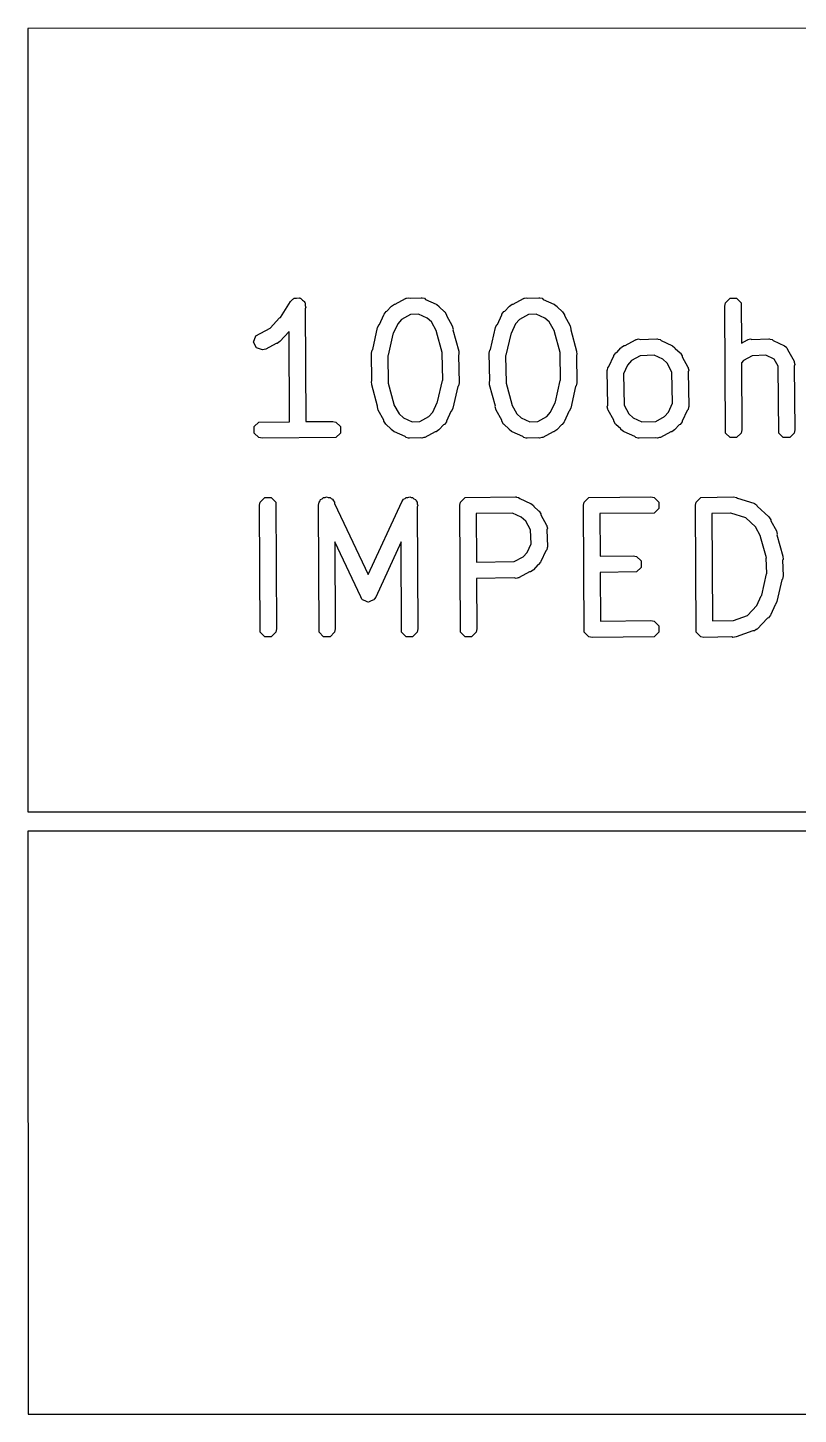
# Model space of a CAD drawing. Extents: x 139 to 262, y -120 to -93.
# Drawn here: x 240.89 to 245.76, y -108.47 to -99.7 of the extents above; entities that cross this region are included whole.
import ezdxf

# ---------------------------------------------------------------- set-up
doc = ezdxf.new("R2010")
doc.units = 0
doc.layers.add('BLACK', color=7, linetype='CONTINUOUS')

msp = doc.modelspace()

# ---------------------------------------------------------------- linework, layer by layer
at = {"layer": 'BLACK', "linetype": 'CONTINUOUS'}
for p, q in [((262.356655, -99.701785), (240.888786, -99.706586)), ((240.888786, -99.706586), (240.889961, -104.66089)), ((242.485906, -101.533427), (242.549236, -101.432812)), ((242.549236, -101.432812), (242.563936, -101.41808)), ((242.563936, -101.41808), (242.569322, -101.417002)), ((242.569322, -101.417002), (242.573205, -101.41312)), ((242.573205, -101.41312), (242.588738, -101.41312)), ((242.588738, -101.41312), (242.603969, -101.410074)), ((242.603969, -101.410074), (242.608538, -101.41312)), ((242.608538, -101.41312), (242.614029, -101.41312)), ((242.614029, -101.41312), (242.62501, -101.424101)), ((242.62501, -101.424101), (242.637937, -101.432719)), ((242.637937, -101.432719), (242.639014, -101.438105)), ((242.639014, -101.438105), (242.642897, -101.441988)), ((242.642897, -101.441988), (242.642977, -101.457923)), ((243.189206, -101.461937), (243.20651, -101.450374)), ((243.20651, -101.450374), (243.212687, -101.450373)), ((243.212687, -101.450373), (243.277577, -101.414691)), ((243.277577, -101.414691), (243.280153, -101.413985)), ((243.280153, -101.413985), (243.281019, -101.41312)), ((243.281019, -101.41312), (243.283738, -101.413003)), ((243.283738, -101.413003), (243.29765, -101.409194)), ((243.29765, -101.409194), (243.306196, -101.412043)), ((243.306196, -101.412043), (243.375937, -101.40906)), ((243.375937, -101.40906), (243.378556, -101.409581)), ((243.378556, -101.409581), (243.379718, -101.409194)), ((243.379718, -101.409194), (243.382159, -101.410297)), ((243.382159, -101.410297), (243.396349, -101.41312)), ((243.396349, -101.41312), (243.402902, -101.419673)), ((243.402902, -101.419673), (243.470824, -101.450373)), ((243.470824, -101.450373), (243.470857, -101.450374)), ((243.470857, -101.450374), (243.47089, -101.450403)), ((243.47089, -101.450403), (243.474298, -101.451944)), ((243.474298, -101.451944), (243.490739, -101.464704)), ((243.934273, -101.461937), (243.951577, -101.450374)), ((243.951577, -101.450374), (243.957754, -101.450373)), ((243.957754, -101.450373), (244.022644, -101.414691)), ((244.022644, -101.414691), (244.02522, -101.413985)), ((244.02522, -101.413985), (244.026086, -101.41312)), ((244.026086, -101.41312), (244.028805, -101.413003)), ((244.028805, -101.413003), (244.042717, -101.409194)), ((244.042717, -101.409194), (244.051263, -101.412043)), ((244.051263, -101.412043), (244.121004, -101.40906)), ((244.121004, -101.40906), (244.123623, -101.409581)), ((244.123623, -101.409581), (244.124785, -101.409194)), ((244.124785, -101.409194), (244.127226, -101.410297)), ((244.127226, -101.410297), (244.141416, -101.41312)), ((244.141416, -101.41312), (244.147969, -101.419673)), ((244.147969, -101.419673), (244.215891, -101.450373)), ((244.215891, -101.450373), (244.215924, -101.450374)), ((244.215924, -101.450374), (244.215957, -101.450403)), ((244.215957, -101.450403), (244.219365, -101.451944)), ((244.219365, -101.451944), (244.235806, -101.464704)), ((245.297024, -101.4624), (245.301084, -101.441988)), ((245.301084, -101.441988), (245.329952, -101.41312)), ((245.329952, -101.41312), (245.370776, -101.41312)), ((245.370776, -101.41312), (245.399644, -101.441988)), ((245.399644, -101.441988), (245.400928, -101.695998)), ((242.42097, -101.600897), (242.481393, -101.536443)), ((242.481393, -101.536443), (242.485906, -101.533427)), ((242.642977, -101.457923), (242.645943, -101.472752)), ((242.645943, -101.472752), (242.643075, -101.477307)), ((242.643075, -101.477307), (242.646694, -102.19286)), ((243.11271, -101.577767), (243.140391, -101.516529)), ((243.140391, -101.516495), (243.140422, -101.516459)), ((243.140391, -101.516529), (243.140391, -101.516495)), ((243.140422, -101.516459), (243.141963, -101.513052)), ((243.141963, -101.513052), (243.154723, -101.496611)), ((243.154723, -101.496611), (243.159651, -101.494968)), ((243.159651, -101.494968), (243.186567, -101.464886)), ((243.186567, -101.464886), (243.186628, -101.464704)), ((243.186628, -101.464704), (243.186829, -101.464593)), ((243.186829, -101.464593), (243.189206, -101.461937)), ((243.30886, -101.515422), (243.252752, -101.546276)), ((243.359085, -101.513273), (243.30886, -101.515422)), ((243.413063, -101.537672), (243.359085, -101.513273)), ((243.441073, -101.562734), (243.413063, -101.537672)), ((243.490739, -101.464704), (243.492382, -101.469634)), ((243.492382, -101.469634), (243.522464, -101.49655)), ((243.522464, -101.49655), (243.522645, -101.496611)), ((243.522645, -101.496611), (243.522754, -101.49681)), ((243.522754, -101.49681), (243.525414, -101.49919)), ((243.525414, -101.49919), (243.536977, -101.516495)), ((243.536977, -101.516495), (243.536976, -101.522671)), ((243.536976, -101.522671), (243.57266, -101.587558)), ((243.857777, -101.577767), (243.885458, -101.516529)), ((243.885458, -101.516495), (243.885489, -101.516459)), ((243.885458, -101.516529), (243.885458, -101.516495)), ((243.885489, -101.516459), (243.88703, -101.513052)), ((243.88703, -101.513052), (243.89979, -101.496611)), ((243.89979, -101.496611), (243.904718, -101.494968)), ((243.904718, -101.494968), (243.931634, -101.464886)), ((243.931634, -101.464886), (243.931695, -101.464704)), ((243.931695, -101.464704), (243.931896, -101.464593)), ((243.931896, -101.464593), (243.934273, -101.461937)), ((244.053927, -101.515422), (243.997819, -101.546276)), ((244.104152, -101.513273), (244.053927, -101.515422)), ((244.15813, -101.537672), (244.104152, -101.513273)), ((244.18614, -101.562734), (244.15813, -101.537672)), ((244.235806, -101.464704), (244.237449, -101.469634)), ((244.237449, -101.469634), (244.267531, -101.49655)), ((244.267531, -101.49655), (244.267712, -101.496611)), ((244.267712, -101.496611), (244.267821, -101.49681)), ((244.267821, -101.49681), (244.270481, -101.49919)), ((244.270481, -101.49919), (244.282044, -101.516495)), ((244.282044, -101.516495), (244.282043, -101.522671)), ((244.282043, -101.522671), (244.317727, -101.587558)), ((245.301084, -102.265132), (245.297024, -101.4624)), ((242.329801, -101.650971), (242.42075, -101.600958)), ((242.42075, -101.600958), (242.42097, -101.600897)), ((242.541092, -101.623691), (242.482321, -101.686384)), ((242.543975, -102.193752), (242.541092, -101.623691)), ((243.069614, -101.736284), (243.10067, -101.598476)), ((243.10067, -101.598476), (243.109559, -101.579658)), ((243.109559, -101.579658), (243.11271, -101.577767)), ((243.227689, -101.574288), (243.200125, -101.635268)), ((243.252752, -101.546276), (243.227689, -101.574288)), ((243.473033, -101.620851), (243.441073, -101.562734)), ((243.473204, -101.62435), (243.473033, -101.620851)), ((243.509599, -101.75673), (243.473204, -101.62435)), ((243.57266, -101.587558), (243.578157, -101.607631)), ((243.578157, -101.607631), (243.5767, -101.611999)), ((243.5767, -101.611999), (243.613951, -101.74749)), ((243.814681, -101.736284), (243.845737, -101.598476)), ((243.845737, -101.598476), (243.854626, -101.579658)), ((243.854626, -101.579658), (243.857777, -101.577767)), ((243.972756, -101.574288), (243.945192, -101.635268)), ((243.997819, -101.546276), (243.972756, -101.574288)), ((244.2181, -101.620851), (244.18614, -101.562734)), ((244.218271, -101.62435), (244.2181, -101.620851)), ((244.254666, -101.75673), (244.218271, -101.62435)), ((244.317727, -101.587558), (244.323224, -101.607631)), ((244.323224, -101.607631), (244.321767, -101.611999)), ((244.321767, -101.611999), (244.359018, -101.74749)), ((242.316891, -101.689701), (242.329801, -101.650971)), ((242.335148, -101.726216), (242.316891, -101.689701)), ((242.458838, -101.697947), (242.393951, -101.733629)), ((242.465017, -101.697947), (242.458838, -101.697947)), ((242.482321, -101.686384), (242.465017, -101.697947)), ((243.197174, -101.639069), (243.166911, -101.773364)), ((243.200125, -101.635268), (243.197174, -101.639069)), ((243.942241, -101.639069), (243.911978, -101.773364)), ((243.945192, -101.635268), (243.942241, -101.639069)), ((244.642088, -101.72271), (244.659393, -101.711147)), ((244.659393, -101.711147), (244.665569, -101.711147)), ((244.665569, -101.711147), (244.730456, -101.675464)), ((244.730456, -101.675464), (244.733033, -101.674758)), ((244.733033, -101.674758), (244.733899, -101.673893)), ((244.733899, -101.673893), (244.736482, -101.673813)), ((244.736482, -101.673813), (244.750529, -101.669967)), ((244.750529, -101.669967), (244.75991, -101.673093)), ((244.75991, -101.673093), (244.866071, -101.669833)), ((244.866071, -101.669833), (244.868691, -101.670354)), ((244.868691, -101.670354), (244.869853, -101.669967)), ((244.869853, -101.669967), (244.872295, -101.671071)), ((244.872295, -101.671071), (244.886483, -101.673893)), ((244.886483, -101.673893), (244.893036, -101.680446)), ((244.893036, -101.680446), (244.960955, -101.711147)), ((244.960955, -101.711147), (244.960991, -101.711147)), ((244.960991, -101.711147), (244.961027, -101.711179)), ((244.961027, -101.711179), (244.964433, -101.712719)), ((244.964433, -101.712719), (244.980874, -101.725479)), ((245.400928, -101.695998), (245.438269, -101.675464)), ((245.438269, -101.675464), (245.440846, -101.674758)), ((245.440846, -101.674758), (245.441712, -101.673893)), ((245.441712, -101.673893), (245.444295, -101.673813)), ((245.444295, -101.673813), (245.458342, -101.669967)), ((245.458342, -101.669967), (245.467723, -101.673093)), ((245.467723, -101.673093), (245.573884, -101.669833)), ((245.573884, -101.669833), (245.576504, -101.670354)), ((245.576504, -101.670354), (245.577666, -101.669967)), ((245.577666, -101.669967), (245.580108, -101.671071)), ((245.580108, -101.671071), (245.594296, -101.673893)), ((245.594296, -101.673893), (245.600849, -101.680446)), ((245.600849, -101.680446), (245.672246, -101.712719)), ((245.672246, -101.712719), (245.680634, -101.719229)), ((245.680634, -101.719229), (245.68334, -101.720131)), ((242.373878, -101.739126), (242.335148, -101.726216)), ((242.393951, -101.733629), (242.373878, -101.739126)), ((243.061824, -101.760427), (243.065884, -101.740015)), ((243.065236, -101.934123), (243.061824, -101.760427)), ((243.065884, -101.740015), (243.069614, -101.736284)), ((243.166911, -101.773364), (243.165171, -101.777046)), ((243.165171, -101.777046), (243.168504, -101.946693)), ((243.508864, -101.760427), (243.509599, -101.75673)), ((243.512196, -101.930073), (243.508864, -101.760427)), ((243.614963, -101.768278), (243.612131, -101.772996)), ((243.612131, -101.772996), (243.615544, -101.946693)), ((243.613951, -101.74749), (243.614963, -101.768278)), ((243.806891, -101.760427), (243.810951, -101.740015)), ((243.810303, -101.934123), (243.806891, -101.760427)), ((243.810951, -101.740015), (243.814681, -101.736284)), ((243.911978, -101.773364), (243.910238, -101.777046)), ((243.910238, -101.777046), (243.913571, -101.946693)), ((244.253931, -101.760427), (244.254666, -101.75673)), ((244.257263, -101.930073), (244.253931, -101.760427)), ((244.36003, -101.768278), (244.357198, -101.772996)), ((244.357198, -101.772996), (244.360611, -101.946693)), ((244.359018, -101.74749), (244.36003, -101.768278)), ((244.562571, -101.845221), (244.593271, -101.777299)), ((244.593271, -101.777299), (244.593272, -101.777267)), ((244.593272, -101.777267), (244.593301, -101.777233)), ((244.593301, -101.777233), (244.594842, -101.773826)), ((244.594842, -101.773826), (244.607602, -101.757385)), ((244.607602, -101.757385), (244.612532, -101.755741)), ((244.612532, -101.755741), (244.639448, -101.725659)), ((244.639448, -101.725659), (244.639509, -101.725479)), ((244.639509, -101.725479), (244.639708, -101.725369)), ((244.639708, -101.725369), (244.642088, -101.72271)), ((244.761567, -101.77629), (244.705632, -101.80705)), ((244.848287, -101.773626), (244.761567, -101.77629)), ((244.903199, -101.798447), (244.848287, -101.773626)), ((244.931206, -101.823506), (244.903199, -101.798447)), ((244.980874, -101.725479), (244.982516, -101.730407)), ((244.982516, -101.730407), (245.012597, -101.757323)), ((245.012597, -101.757323), (245.01278, -101.757384)), ((245.01278, -101.757384), (245.01289, -101.757585)), ((245.01289, -101.757585), (245.015548, -101.759963)), ((245.015548, -101.759963), (245.027111, -101.777267)), ((245.027111, -101.777267), (245.027111, -101.783444)), ((245.027111, -101.783444), (245.062794, -101.848333)), ((245.46938, -101.77629), (245.413445, -101.80705)), ((245.5561, -101.773626), (245.46938, -101.77629)), ((245.607631, -101.796918), (245.5561, -101.773626)), ((245.632369, -101.841904), (245.607631, -101.796918)), ((245.68334, -101.720131), (245.684489, -101.722221)), ((245.684489, -101.722221), (245.688687, -101.725479)), ((245.688687, -101.725479), (245.69239, -101.736588)), ((245.69239, -101.736588), (245.733353, -101.811078)), ((244.551958, -101.872187), (244.552479, -101.869567)), ((244.555567, -102.089061), (244.551958, -101.872187)), ((244.552092, -101.868406), (244.553195, -101.865964)), ((244.552479, -101.869567), (244.552092, -101.868406)), ((244.553195, -101.865964), (244.556018, -101.851775)), ((244.556018, -101.851775), (244.562571, -101.845221)), ((244.68057, -101.83506), (244.655232, -101.891116)), ((244.655232, -101.891116), (244.65852, -102.08864)), ((244.705632, -101.80705), (244.68057, -101.83506)), ((244.961862, -101.879252), (244.931206, -101.823506)), ((244.96515, -102.076778), (244.961862, -101.879252)), ((245.062794, -101.848333), (245.063499, -101.850909)), ((245.063499, -101.850909), (245.064365, -101.851775)), ((245.064365, -101.851775), (245.064405, -101.854217)), ((245.064405, -101.854217), (245.068291, -101.868405)), ((245.068291, -101.868405), (245.064815, -101.878832)), ((245.064815, -101.878832), (245.068425, -102.095707)), ((245.413445, -101.80705), (245.401557, -101.820336)), ((245.401557, -101.820336), (245.403704, -102.24472)), ((245.636364, -102.265132), (245.632369, -101.841904)), ((245.733353, -101.811078), (245.734058, -101.813655)), ((245.734058, -101.813655), (245.734924, -101.814521)), ((245.734924, -101.814521), (245.734946, -101.816896)), ((245.734946, -101.816896), (245.73885, -101.831151)), ((245.73885, -101.831151), (245.735184, -101.842147)), ((245.735184, -101.842147), (245.738984, -102.24472)), ((243.062405, -101.938842), (243.065236, -101.934123)), ((243.063417, -101.95963), (243.062405, -101.938842)), ((243.100667, -102.09512), (243.063417, -101.95963)), ((243.168504, -101.946693), (243.167768, -101.950389)), ((243.167768, -101.950389), (243.204164, -102.08277)), ((243.480193, -102.06805), (243.510457, -101.933756)), ((243.510457, -101.933756), (243.512196, -101.930073)), ((243.607753, -101.970835), (243.576698, -102.108644)), ((243.611484, -101.967105), (243.607753, -101.970835)), ((243.615544, -101.946693), (243.611484, -101.967105)), ((243.807472, -101.938842), (243.810303, -101.934123)), ((243.808484, -101.95963), (243.807472, -101.938842)), ((243.845734, -102.09512), (243.808484, -101.95963)), ((243.913571, -101.946693), (243.912835, -101.950389)), ((243.912835, -101.950389), (243.949231, -102.08277)), ((244.22526, -102.06805), (244.255524, -101.933756)), ((244.255524, -101.933756), (244.257263, -101.930073)), ((244.35282, -101.970835), (244.321765, -102.108644)), ((244.356551, -101.967105), (244.35282, -101.970835)), ((244.360611, -101.946693), (244.356551, -101.967105)), ((243.477243, -102.071852), (243.480193, -102.06805)), ((244.22231, -102.071852), (244.22526, -102.06805)), ((243.099211, -102.099489), (243.100667, -102.09512)), ((243.104709, -102.119562), (243.099211, -102.099489)), ((243.140391, -102.184447), (243.104709, -102.119562)), ((243.204164, -102.08277), (243.204334, -102.086267)), ((243.204334, -102.086267), (243.236296, -102.144388)), ((243.236296, -102.144388), (243.264302, -102.169446)), ((243.424616, -102.160843), (243.449677, -102.132833)), ((243.449677, -102.132833), (243.477243, -102.071852)), ((243.564657, -102.129352), (243.536976, -102.19059)), ((243.567809, -102.127462), (243.564657, -102.129352)), ((243.576698, -102.108644), (243.567809, -102.127462)), ((243.844278, -102.099489), (243.845734, -102.09512)), ((243.849776, -102.119562), (243.844278, -102.099489)), ((243.885458, -102.184447), (243.849776, -102.119562)), ((243.949231, -102.08277), (243.949401, -102.086267)), ((243.949401, -102.086267), (243.981363, -102.144388)), ((243.981363, -102.144388), (244.009369, -102.169446)), ((244.169683, -102.160843), (244.194744, -102.132833)), ((244.194744, -102.132833), (244.22231, -102.071852)), ((244.309724, -102.129352), (244.282043, -102.19059)), ((244.312876, -102.127462), (244.309724, -102.129352)), ((244.321765, -102.108644), (244.312876, -102.127462)), ((244.552092, -102.099489), (244.555567, -102.089061)), ((244.555977, -102.113676), (244.552092, -102.099489)), ((244.556018, -102.116119), (244.555977, -102.113676)), ((244.556883, -102.116984), (244.556018, -102.116119)), ((244.557589, -102.119561), (244.556883, -102.116984)), ((244.593271, -102.184448), (244.557589, -102.119561)), ((244.65852, -102.08864), (244.689175, -102.144386)), ((244.689175, -102.144386), (244.717182, -102.169446)), ((244.91475, -102.160843), (244.939811, -102.132833)), ((244.939811, -102.132833), (244.96515, -102.076778)), ((245.057811, -102.122672), (245.02711, -102.19059)), ((245.064365, -102.116119), (245.057811, -102.122672)), ((245.067186, -102.101931), (245.064365, -102.116119)), ((245.068291, -102.099489), (245.067186, -102.101931)), ((245.068425, -102.095707), (245.067903, -102.098327)), ((245.067903, -102.098327), (245.068291, -102.099489)), ((242.320817, -102.224308), (242.349685, -102.19544)), ((242.320817, -102.265132), (242.320817, -102.224308)), ((242.349685, -102.19544), (242.543975, -102.193752)), ((242.646694, -102.19286), (242.817137, -102.19138)), ((242.817137, -102.19138), (242.837549, -102.19544)), ((242.837549, -102.19544), (242.866417, -102.224308)), ((242.866417, -102.224308), (242.866417, -102.265132)), ((243.140391, -102.190625), (243.140391, -102.184447)), ((243.151953, -102.20793), (243.140391, -102.190625)), ((243.154614, -102.210311), (243.151953, -102.20793)), ((243.154723, -102.210509), (243.154614, -102.210311)), ((243.154901, -102.210568), (243.154723, -102.210509)), ((243.184984, -102.237485), (243.154901, -102.210568)), ((243.186628, -102.242416), (243.184984, -102.237485)), ((243.20307, -102.255176), (243.186628, -102.242416)), ((243.264302, -102.169446), (243.318282, -102.193846)), ((243.318282, -102.193846), (243.368507, -102.191697)), ((243.368507, -102.191697), (243.424616, -102.160843)), ((243.488162, -102.245184), (243.470857, -102.256746)), ((243.490541, -102.242524), (243.488162, -102.245184)), ((243.490739, -102.242416), (243.490541, -102.242524)), ((243.490798, -102.242237), (243.490739, -102.242416)), ((243.517716, -102.212151), (243.490798, -102.242237)), ((243.522645, -102.210509), (243.517716, -102.212151)), ((243.535405, -102.194068), (243.522645, -102.210509)), ((243.536945, -102.19066), (243.535405, -102.194068)), ((243.536977, -102.190625), (243.536945, -102.19066)), ((243.536976, -102.19059), (243.536977, -102.190625)), ((243.885458, -102.190625), (243.885458, -102.184447)), ((243.89702, -102.20793), (243.885458, -102.190625)), ((243.899681, -102.210311), (243.89702, -102.20793)), ((243.89979, -102.210509), (243.899681, -102.210311)), ((243.899968, -102.210568), (243.89979, -102.210509)), ((243.930051, -102.237485), (243.899968, -102.210568)), ((243.931695, -102.242416), (243.930051, -102.237485)), ((243.948137, -102.255176), (243.931695, -102.242416)), ((244.009369, -102.169446), (244.063349, -102.193846)), ((244.063349, -102.193846), (244.113574, -102.191697)), ((244.113574, -102.191697), (244.169683, -102.160843)), ((244.233229, -102.245184), (244.215924, -102.256746)), ((244.235608, -102.242524), (244.233229, -102.245184)), ((244.235806, -102.242416), (244.235608, -102.242524)), ((244.235865, -102.242237), (244.235806, -102.242416)), ((244.262783, -102.212151), (244.235865, -102.242237)), ((244.267712, -102.210509), (244.262783, -102.212151)), ((244.280472, -102.194068), (244.267712, -102.210509)), ((244.282012, -102.19066), (244.280472, -102.194068)), ((244.282044, -102.190625), (244.282012, -102.19066)), ((244.282043, -102.19059), (244.282044, -102.190625)), ((244.593271, -102.190626), (244.593271, -102.184448)), ((244.604834, -102.20793), (244.593271, -102.190626)), ((244.607491, -102.210307), (244.604834, -102.20793)), ((244.607602, -102.210509), (244.607491, -102.210307)), ((244.607784, -102.210569), (244.607602, -102.210509)), ((244.637865, -102.237485), (244.607784, -102.210569)), ((244.639509, -102.242416), (244.637865, -102.237485)), ((244.655951, -102.255176), (244.639509, -102.242416)), ((244.717182, -102.169446), (244.772093, -102.194266)), ((244.772093, -102.194266), (244.858813, -102.191602)), ((244.858813, -102.191602), (244.91475, -102.160843)), ((244.978296, -102.245184), (244.960991, -102.256746)), ((244.980675, -102.242524), (244.978296, -102.245184)), ((244.980873, -102.242416), (244.980675, -102.242524)), ((244.980932, -102.242237), (244.980873, -102.242416)), ((245.00785, -102.212151), (244.980932, -102.242237)), ((245.012779, -102.210509), (245.00785, -102.212151)), ((245.025539, -102.194068), (245.012779, -102.210509)), ((245.027079, -102.19066), (245.025539, -102.194068)), ((245.027111, -102.190625), (245.027079, -102.19066)), ((245.02711, -102.19059), (245.027111, -102.190625)), ((245.403704, -102.24472), (245.399644, -102.265132)), ((245.738984, -102.24472), (245.734924, -102.265132)), ((242.349685, -102.294), (242.320817, -102.265132)), ((242.370097, -102.29806), (242.349685, -102.294)), ((242.837549, -102.294), (242.370097, -102.29806)), ((242.866417, -102.265132), (242.837549, -102.294)), ((243.206475, -102.256715), (243.20307, -102.255176)), ((243.20651, -102.256746), (243.206475, -102.256715)), ((243.206543, -102.256746), (243.20651, -102.256746)), ((243.274465, -102.287446), (243.206543, -102.256746)), ((243.281019, -102.294), (243.274465, -102.287446)), ((243.295208, -102.296822), (243.281019, -102.294)), ((243.29765, -102.297926), (243.295208, -102.296822)), ((243.298811, -102.297538), (243.29765, -102.297926)), ((243.301431, -102.29806), (243.298811, -102.297538)), ((243.37117, -102.295076), (243.301431, -102.29806)), ((243.379718, -102.297926), (243.37117, -102.295076)), ((243.393629, -102.294116), (243.379718, -102.297926)), ((243.396349, -102.294), (243.393629, -102.294116)), ((243.397214, -102.293134), (243.396349, -102.294)), ((243.399791, -102.292429), (243.397214, -102.293134)), ((243.464679, -102.256746), (243.399791, -102.292429)), ((243.470857, -102.256746), (243.464679, -102.256746)), ((243.951542, -102.256715), (243.948137, -102.255176)), ((243.951577, -102.256746), (243.951542, -102.256715)), ((243.95161, -102.256746), (243.951577, -102.256746)), ((244.019532, -102.287446), (243.95161, -102.256746)), ((244.026086, -102.294), (244.019532, -102.287446)), ((244.040275, -102.296822), (244.026086, -102.294)), ((244.042717, -102.297926), (244.040275, -102.296822)), ((244.043878, -102.297538), (244.042717, -102.297926)), ((244.046498, -102.29806), (244.043878, -102.297538)), ((244.116237, -102.295076), (244.046498, -102.29806)), ((244.124785, -102.297926), (244.116237, -102.295076)), ((244.138696, -102.294116), (244.124785, -102.297926)), ((244.141416, -102.294), (244.138696, -102.294116)), ((244.142281, -102.293134), (244.141416, -102.294)), ((244.144858, -102.292429), (244.142281, -102.293134)), ((244.209746, -102.256746), (244.144858, -102.292429)), ((244.215924, -102.256746), (244.209746, -102.256746)), ((244.659356, -102.256715), (244.655951, -102.255176)), ((244.659392, -102.256747), (244.659356, -102.256715)), ((244.659427, -102.256747), (244.659392, -102.256747)), ((244.727346, -102.287447), (244.659427, -102.256747)), ((244.733899, -102.294), (244.727346, -102.287447)), ((244.748086, -102.296821), (244.733899, -102.294)), ((244.750529, -102.297926), (244.748086, -102.296821)), ((244.75169, -102.297538), (244.750529, -102.297926)), ((244.754311, -102.29806), (244.75169, -102.297538)), ((244.860471, -102.294799), (244.754311, -102.29806)), ((244.869852, -102.297926), (244.860471, -102.294799)), ((244.883898, -102.294079), (244.869852, -102.297926)), ((244.886483, -102.294), (244.883898, -102.294079)), ((244.887348, -102.293134), (244.886483, -102.294)), ((244.889925, -102.292429), (244.887348, -102.293134)), ((244.954813, -102.256746), (244.889925, -102.292429)), ((244.960991, -102.256746), (244.954813, -102.256746)), ((245.329952, -102.294), (245.301084, -102.265132)), ((245.370776, -102.294), (245.329952, -102.294)), ((245.399644, -102.265132), (245.370776, -102.294)), ((245.665232, -102.294), (245.636364, -102.265132)), ((245.706056, -102.294), (245.665232, -102.294)), ((245.734924, -102.265132), (245.706056, -102.294)), ((242.35807, -102.701479), (242.386938, -102.672611)), ((242.386938, -102.672611), (242.427762, -102.672611)), ((242.427762, -102.672611), (242.45663, -102.701479)), ((242.740546, -102.685866), (242.751177, -102.680904)), ((242.751177, -102.680904), (242.759471, -102.672611)), ((242.759471, -102.672611), (242.768949, -102.672611)), ((242.768949, -102.672611), (242.77754, -102.668602)), ((242.77754, -102.668602), (242.788565, -102.672611)), ((242.788565, -102.672611), (242.800295, -102.672611)), ((242.800295, -102.672611), (242.806998, -102.679314)), ((242.806998, -102.679314), (242.815908, -102.682554)), ((242.815908, -102.682554), (242.821026, -102.693342)), ((243.253094, -102.699335), (243.265405, -102.682554)), ((243.265405, -102.682554), (243.274314, -102.679314)), ((243.274314, -102.679314), (243.281018, -102.672611)), ((243.281018, -102.672611), (243.29275, -102.672611)), ((243.29275, -102.672611), (243.303773, -102.668603)), ((243.303773, -102.668603), (243.312362, -102.672611)), ((243.312362, -102.672611), (243.321842, -102.672611)), ((243.321842, -102.672611), (243.330136, -102.680905)), ((243.330136, -102.680905), (243.340767, -102.685866)), ((243.624683, -102.701479), (243.653551, -102.672611)), ((243.653551, -102.672611), (243.97199, -102.668551)), ((243.97199, -102.668551), (243.974609, -102.669072)), ((243.974609, -102.669072), (243.975771, -102.668685)), ((243.975771, -102.668685), (243.978212, -102.669788)), ((243.978212, -102.669788), (243.992402, -102.672611)), ((243.992402, -102.672611), (243.998955, -102.679164)), ((243.998955, -102.679164), (244.066877, -102.709864)), ((244.407003, -102.701479), (244.435871, -102.672611)), ((244.435871, -102.672611), (244.828817, -102.668551)), ((244.828817, -102.668551), (244.849229, -102.672611)), ((244.849229, -102.672611), (244.878097, -102.701479)), ((245.114816, -102.701479), (245.143684, -102.672611)), ((245.143684, -102.672611), (245.350363, -102.668551)), ((245.350363, -102.668551), (245.370775, -102.672611)), ((245.370775, -102.672611), (245.375576, -102.677412)), ((245.375576, -102.677412), (245.47899, -102.708541)), ((242.35401, -102.721891), (242.35807, -102.701479)), ((242.35807, -103.524623), (242.35401, -102.721891)), ((242.45663, -102.701479), (242.46069, -103.504211)), ((242.726543, -102.721891), (242.730603, -102.701479)), ((242.730603, -103.524623), (242.726543, -102.721891)), ((242.730603, -102.701479), (242.737306, -102.694776)), ((242.737306, -102.694776), (242.740546, -102.685866)), ((242.821026, -102.693342), (242.829163, -102.701479)), ((242.829163, -102.701479), (242.829209, -102.710588)), ((242.829209, -102.710588), (243.04205, -103.159194)), ((243.04205, -103.159194), (243.253094, -102.699335)), ((243.340767, -102.685866), (243.344007, -102.694776)), ((243.344007, -102.694776), (243.35071, -102.701479)), ((243.35071, -102.701479), (243.35077, -102.713374)), ((243.35077, -102.713374), (243.354719, -102.724234)), ((243.354719, -102.724234), (243.350867, -102.732626)), ((243.350867, -102.732626), (243.35477, -103.504211)), ((243.620623, -102.721891), (243.624683, -102.701479)), ((243.624683, -103.524623), (243.620623, -102.721891)), ((244.066877, -102.709864), (244.06691, -102.709865)), ((244.06691, -102.709865), (244.066943, -102.709894)), ((244.066943, -102.709894), (244.070351, -102.711435)), ((244.070351, -102.711435), (244.086792, -102.724195)), ((244.086792, -102.724195), (244.088435, -102.729125)), ((244.088435, -102.729125), (244.118516, -102.756041)), ((244.118516, -102.756041), (244.118699, -102.756102)), ((244.118699, -102.756102), (244.118809, -102.756303)), ((244.118809, -102.756303), (244.121467, -102.758681)), ((244.121467, -102.758681), (244.13303, -102.775986)), ((244.402943, -102.721891), (244.407003, -102.701479)), ((244.407003, -103.524623), (244.402943, -102.721891)), ((244.849229, -102.771171), (244.505933, -102.774718)), ((244.878097, -102.742303), (244.849229, -102.771171)), ((244.878097, -102.701479), (244.878097, -102.742303)), ((245.110756, -102.721891), (245.114816, -102.701479)), ((245.114816, -103.524623), (245.110756, -102.721891)), ((245.47899, -102.708541), (245.481311, -102.709864)), ((245.481311, -102.709864), (245.482536, -102.709864)), ((245.482536, -102.709864), (245.484436, -102.711645)), ((245.484436, -102.711645), (245.497071, -102.718848)), ((245.497071, -102.718848), (245.50144, -102.727586)), ((245.50144, -102.727586), (245.574347, -102.795934)), ((243.95273, -102.771676), (243.723612, -102.774597)), ((243.723612, -102.774597), (243.725164, -103.081484)), ((244.009116, -102.797163), (243.95273, -102.771676)), ((244.037126, -102.822225), (244.009116, -102.797163)), ((244.067885, -102.878161), (244.037126, -102.822225)), ((244.13303, -102.775986), (244.133029, -102.782162)), ((244.133029, -102.782162), (244.168712, -102.847049)), ((244.168712, -102.847049), (244.169417, -102.849626)), ((244.169417, -102.849626), (244.170283, -102.850492)), ((244.170283, -102.850492), (244.170362, -102.853075)), ((244.170362, -102.853075), (244.174209, -102.867122)), ((244.505933, -102.774718), (244.507295, -103.044112)), ((245.332494, -102.771922), (245.213744, -102.774255)), ((245.213744, -102.774255), (245.217179, -103.453487)), ((245.333496, -102.772494), (245.332494, -102.771922)), ((245.429116, -102.801276), (245.333496, -102.772494)), ((245.48886, -102.857285), (245.429116, -102.801276)), ((245.488921, -102.857505), (245.48886, -102.857285)), ((245.521965, -102.917596), (245.488921, -102.857505)), ((245.574347, -102.795934), (245.58591, -102.813238)), ((245.58591, -102.813238), (245.58591, -102.819416)), ((245.58591, -102.819416), (245.621592, -102.884304)), ((244.070549, -102.964881), (244.067885, -102.878161)), ((244.174209, -102.867122), (244.171082, -102.876503)), ((244.171082, -102.876503), (244.174343, -102.982664)), ((245.522136, -102.921095), (245.521965, -102.917596)), ((245.558531, -103.053474), (245.522136, -102.921095)), ((245.621592, -102.884304), (245.627089, -102.904377)), ((245.627089, -102.904377), (245.625632, -102.908745)), ((245.625632, -102.908745), (245.662883, -103.044234)), ((242.995608, -103.301008), (242.830434, -102.952872)), ((242.830434, -102.952872), (242.833223, -103.504211)), ((243.249264, -102.954019), (243.088993, -103.303248)), ((243.25215, -103.524623), (243.249264, -102.954019)), ((244.020669, -103.0478), (244.045729, -103.019792)), ((244.045729, -103.019792), (244.070549, -102.964881)), ((244.163729, -103.009629), (244.13303, -103.077549)), ((244.170283, -103.003076), (244.163729, -103.009629)), ((244.173105, -102.988886), (244.170283, -103.003076)), ((244.174209, -102.986445), (244.173105, -102.988886)), ((244.174343, -102.982664), (244.173821, -102.985283)), ((244.173821, -102.985283), (244.174209, -102.986445)), ((243.725164, -103.081484), (243.964974, -103.078427)), ((243.964974, -103.078427), (244.020669, -103.0478)), ((244.113768, -103.09911), (244.086853, -103.129191)), ((244.118699, -103.097467), (244.113768, -103.09911)), ((244.131459, -103.081025), (244.118699, -103.097467)), ((244.132998, -103.077619), (244.131459, -103.081025)), ((244.13303, -103.077584), (244.132998, -103.077619)), ((244.13303, -103.077549), (244.13303, -103.077584)), ((244.507295, -103.044112), (244.717057, -103.041084)), ((244.717057, -103.041084), (244.737469, -103.045144)), ((244.737469, -103.045144), (244.766337, -103.074012)), ((244.766337, -103.114836), (244.737469, -103.143704)), ((244.766337, -103.074012), (244.766337, -103.114836)), ((245.557796, -103.057171), (245.558531, -103.053474)), ((245.560743, -103.153126), (245.557796, -103.057171)), ((245.663895, -103.065021), (245.661411, -103.06916)), ((245.661411, -103.06916), (245.664476, -103.168931)), ((245.662883, -103.044234), (245.663895, -103.065021)), ((243.96504, -103.181306), (243.725685, -103.184358)), ((243.725685, -103.184358), (243.727303, -103.504211)), ((243.975772, -103.184884), (243.96504, -103.181306)), ((243.989996, -103.180988), (243.975772, -103.184884)), ((243.992402, -103.180958), (243.989996, -103.180988)), ((243.993267, -103.180092), (243.992402, -103.180958)), ((243.995845, -103.179387), (243.993267, -103.180092)), ((244.060731, -103.143704), (243.995845, -103.179387)), ((244.06691, -103.143704), (244.060731, -103.143704)), ((244.084214, -103.132141), (244.06691, -103.143704)), ((244.086593, -103.129481), (244.084214, -103.132141)), ((244.086793, -103.129372), (244.086593, -103.129481)), ((244.086853, -103.129191), (244.086793, -103.129372)), ((244.737469, -103.143704), (244.507816, -103.147019)), ((244.507816, -103.147019), (244.509369, -103.454171)), ((245.529125, -103.290286), (245.559389, -103.155994)), ((245.559389, -103.155994), (245.560743, -103.153126)), ((245.656685, -103.193073), (245.62563, -103.330881)), ((245.660416, -103.189343), (245.656685, -103.193073)), ((245.664476, -103.168931), (245.660416, -103.189343)), ((245.498623, -103.355042), (245.526174, -103.29409)), ((245.526174, -103.29409), (245.529125, -103.290286)), ((243.00132, -103.316716), (242.995608, -103.301008)), ((243.003555, -103.317759), (243.00132, -103.316716)), ((243.004632, -103.320028), (243.003555, -103.317759)), ((243.021775, -103.326262), (243.004632, -103.320028)), ((243.038314, -103.33398), (243.021775, -103.326262)), ((243.040657, -103.333128), (243.038314, -103.33398)), ((243.043, -103.33398), (243.040657, -103.333128)), ((243.059538, -103.326262), (243.043, -103.33398)), ((243.076682, -103.320028), (243.059538, -103.326262)), ((243.078652, -103.317341), (243.076682, -103.320028)), ((243.079994, -103.316716), (243.078652, -103.317341)), ((243.08086, -103.314332), (243.079994, -103.316716)), ((243.088993, -103.303248), (243.08086, -103.314332)), ((245.438995, -103.418647), (245.498623, -103.355042)), ((245.61359, -103.351589), (245.58591, -103.412829)), ((245.616741, -103.349699), (245.61359, -103.351589)), ((245.62563, -103.330881), (245.616741, -103.349699)), ((244.509369, -103.454171), (244.828817, -103.450871)), ((244.828817, -103.450871), (244.849229, -103.454931)), ((244.849229, -103.454931), (244.878097, -103.483799)), ((245.217179, -103.453487), (245.350363, -103.450871)), ((245.350363, -103.450871), (245.350792, -103.450956)), ((245.350792, -103.450956), (245.438995, -103.418647)), ((245.565311, -103.434836), (245.49984, -103.504675)), ((245.571579, -103.432747), (245.565311, -103.434836)), ((245.584339, -103.416305), (245.571579, -103.432747)), ((245.585879, -103.412896), (245.584339, -103.416305)), ((245.58591, -103.412864), (245.585879, -103.412896)), ((245.58591, -103.412829), (245.58591, -103.412864)), ((242.386938, -103.553491), (242.35807, -103.524623)), ((242.427762, -103.553491), (242.386938, -103.553491)), ((242.45663, -103.524623), (242.427762, -103.553491)), ((242.46069, -103.504211), (242.45663, -103.524623)), ((242.759471, -103.553491), (242.730603, -103.524623)), ((242.800295, -103.553491), (242.759471, -103.553491)), ((242.829163, -103.524623), (242.800295, -103.553491)), ((242.833223, -103.504211), (242.829163, -103.524623)), ((243.281018, -103.553491), (243.25215, -103.524623)), ((243.321842, -103.553491), (243.281018, -103.553491)), ((243.35071, -103.524623), (243.321842, -103.553491)), ((243.35477, -103.504211), (243.35071, -103.524623)), ((243.653551, -103.553491), (243.624683, -103.524623)), ((243.694375, -103.553491), (243.653551, -103.553491)), ((243.723243, -103.524623), (243.694375, -103.553491)), ((243.727303, -103.504211), (243.723243, -103.524623)), ((244.435871, -103.553491), (244.407003, -103.524623)), ((244.456283, -103.557551), (244.435871, -103.553491)), ((244.849229, -103.553491), (244.456283, -103.557551)), ((244.878097, -103.524623), (244.849229, -103.553491)), ((244.878097, -103.483799), (244.878097, -103.524623)), ((245.143684, -103.553491), (245.114816, -103.524623)), ((245.164096, -103.557551), (245.143684, -103.553491)), ((245.339941, -103.554096), (245.164096, -103.557551)), ((245.346582, -103.557417), (245.339941, -103.554096)), ((245.36723, -103.554814), (245.346582, -103.557417)), ((245.472544, -103.516238), (245.36723, -103.554814)), ((245.482536, -103.516238), (245.472544, -103.516238)), ((245.494657, -103.508138), (245.482536, -103.516238)), ((245.497071, -103.507254), (245.494657, -103.508138)), ((245.497618, -103.506159), (245.497071, -103.507254)), ((245.49984, -103.504675), (245.497618, -103.506159)), ((240.889961, -104.66089), (262.36135, -104.659603)), ((262.356673, -104.781771), (240.889989, -104.783057)), ((240.889989, -104.783057), (240.890863, -108.470692)), ((240.890863, -108.470692), (262.361323, -108.469602))]:
    msp.add_line(p, q, dxfattribs=at)

doc.saveas('drawing.dxf')
